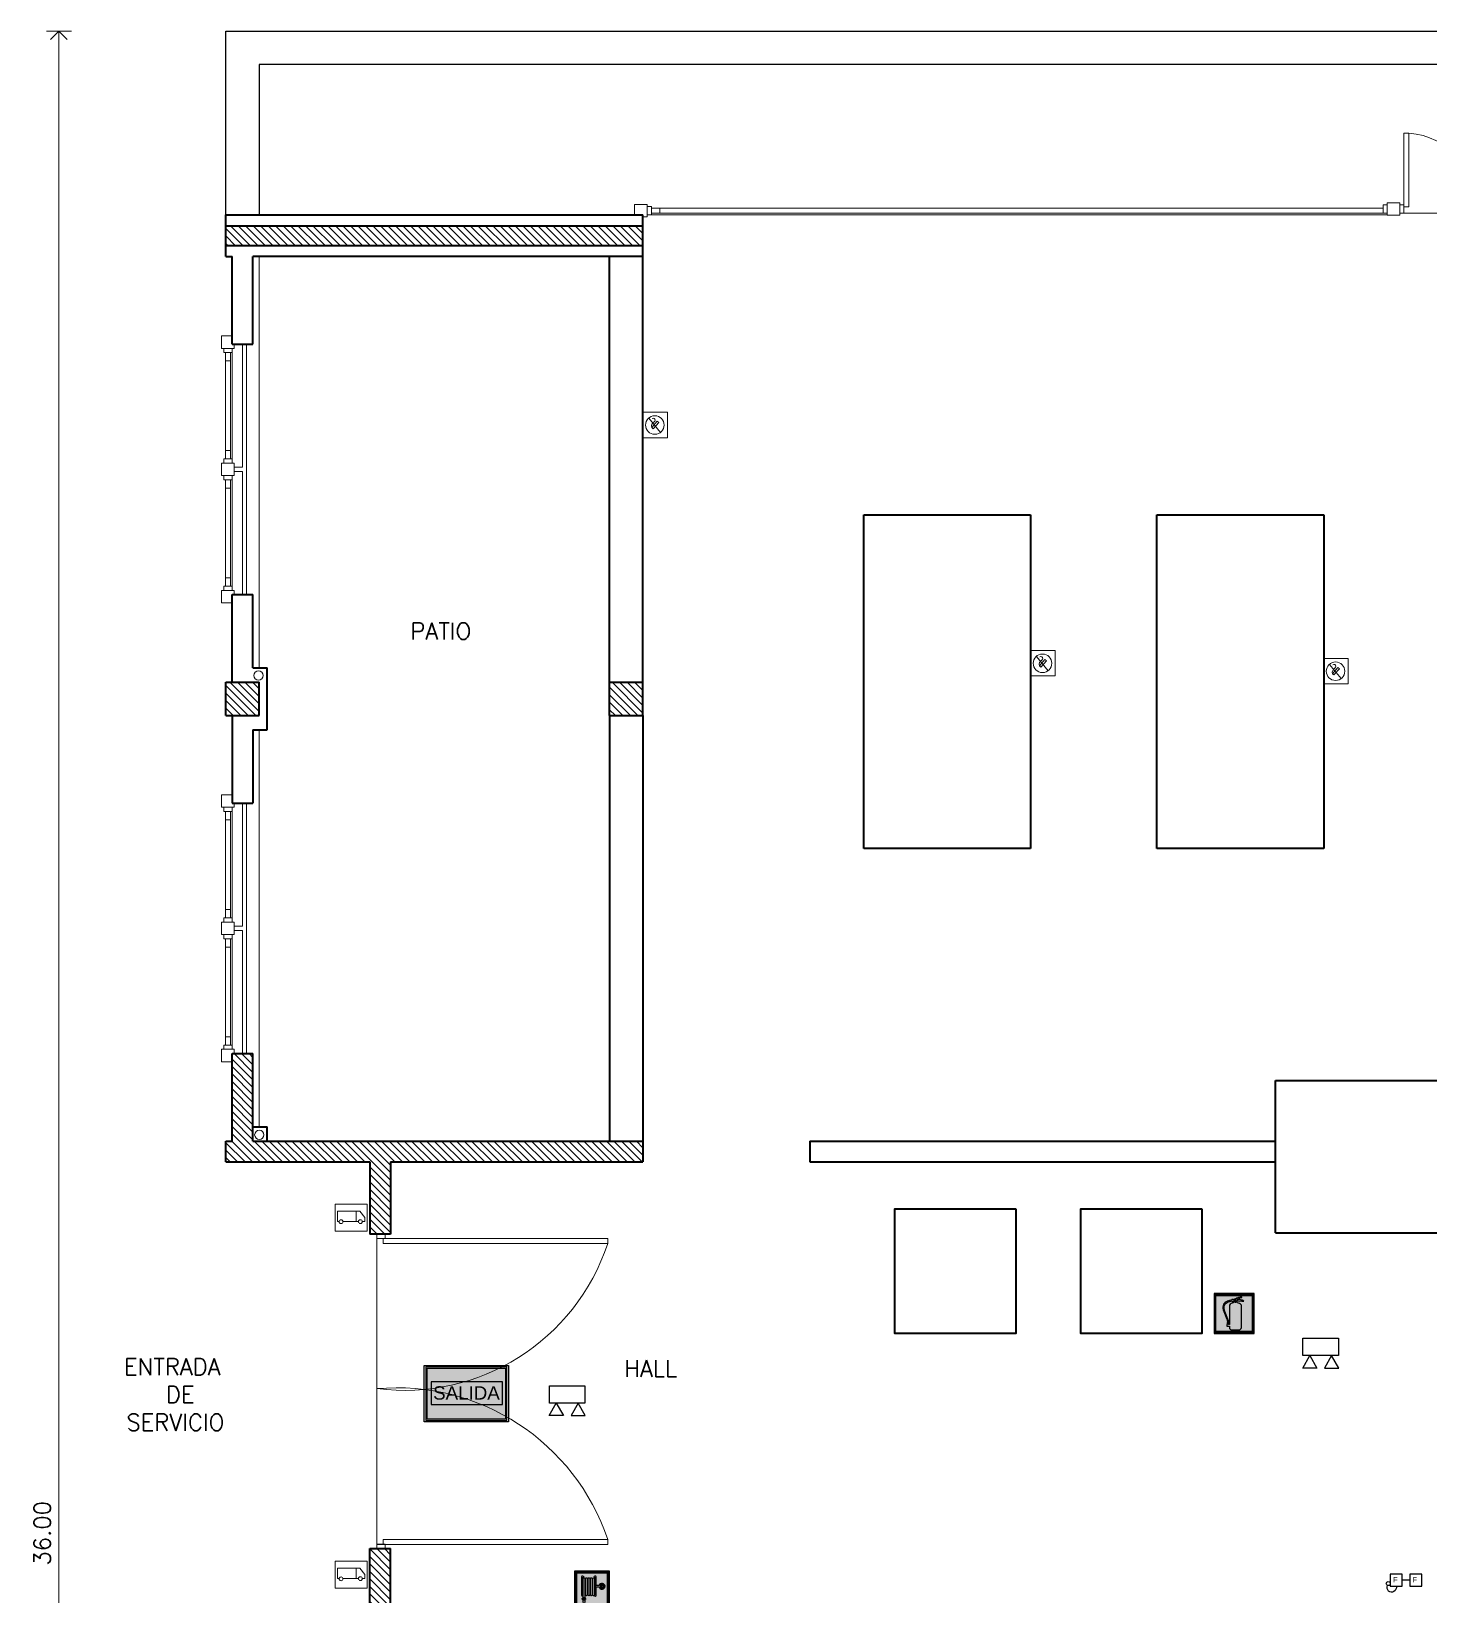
# Model space of a CAD drawing. Extents: x 1009 to 1343, y -172900 to 201.
# Drawn here: x 1088.37 to 1105.11, y 182.07 to 200.81 of the extents above; entities that cross this region are included whole.
import ezdxf

# ---------------------------------------------------------------- set-up
doc = ezdxf.new("R2010")
doc.units = 0
doc.header["$LTSCALE"] = 0.5
doc.layers.get('0').update_dxf_attribs({"linetype": 'CONTINUOUS'})
doc.layers.get('Defpoints').update_dxf_attribs({"linetype": 'CONTINUOUS'})
for name, color, linetype in [('1-ALARMA', 1, 'CONTINUOUS'), ('CIRCUITO DE SALIDA', 8, 'CONTINUOUS'), ('GCI-LUZ DE EMERG.LUZ ESTROBOSCOPICA', 12, 'CONTINUOUS'), ('MARCO_FONDO_NEGRO', 7, 'CONTINUOUS'), ('SEÑAL_FONDO_FIGURAS', 254, 'CONTINUOUS'), ('SEÑAL_FONDO_NEGRO', 7, 'CONTINUOUS'), ('SEÑAL_FONDO_ROJO', 242, 'CONTINUOUS'), ('SEÑAL_FONDO_VERDE', 86, 'CONTINUOUS')]:
    doc.layers.add(name, color=color, linetype=linetype)
for name, color, linetype, lineweight in [('Acotaciones', 9, 'CONTINUOUS', 9), ('Carpintería', 55, 'CONTINUOUS', 20), ('Detalles 01', 8, 'CONTINUOUS', 9), ('EQUIPO DE EMERGENCIA', 200, 'CONTINUOUS', 30), ('Muros corte', 7, 'CONTINUOUS', 40), ('Muros vista', 253, 'CONTINUOUS', 25), ('Punta 02', 11, 'CONTINUOUS', 20), ('Sist. contra incendio', 1, 'CONTINUOUS', 18), ('Tratamiento pisos', 251, 'CONTINUOUS', 9)]:
    doc.layers.add(name, color=color, linetype=linetype, lineweight=lineweight)
doc.styles.add('franklin gothic medium', font='framd.ttf')
doc.styles.add('ROMANS', font='arial.ttf', dxfattribs={"oblique": 1, "height": 0.075})
doc.styles.add('Texto 2 mm', font='simplex.shx', dxfattribs={"height": 0.2})
doc.dimstyles.new('Segunda línea', dxfattribs={"dimscale": 0, "dimtxt": 0.2, "dimasz": 0.2, "dimexe": 0.15, "dimexo": 0.5, "dimgap": 0.1, "dimtad": 1, "dimzin": 4, "dimdsep": 46, "dimtxsty": 'Texto 2 mm', "dimblk": 'OPEN90', "dimcen": 2.5, "dimclrd": 256, "dimclre": 256, "dimclrt": 256, "dimadec": 0, "dimazin": 0, "dimtfac": 1, "dimtmove": 2, "dimatfit": 3, "dimldrblk": 'OPEN90', "dimfxl": 1, "dimtolj": 1, "dimtzin": 0, "dimlwd": -1, "dimlwe": -1, "dimarcsym": 0})
pattern_1 = [(315, (978.49282, 1291.65153), (0.0449012806, 0.0449012806), [])]

# ---------------------------------------------------------------- blocks, each defined once
blk = doc.blocks.new('_Open90')
at = {"color": 0, "linetype": 'ByBlock', "lineweight": -2}
for p, q in [((0, 0), (-1, 0)), ((-0.5, 0.5), (0, 0)), ((0, 0), (-0.5, -0.5))]:
    blk.add_line(p, q, dxfattribs=at)
blk = doc.blocks.new('*D149')
at = {"layer": 'Acotaciones', "transparency": 16777216}
for p, q in [((1088.848, 200.806), (1088.548, 200.806)), ((1088.698, 200.606), (1088.698, 165.006)), ((1088.848, 164.806), (1088.548, 164.806))]:
    blk.add_line(p, q, dxfattribs=at)
at = {"layer": 'Defpoints', "color": 0, "transparency": 16777216}
for p in [(1089.348, 200.806), (1088.698, 164.806), (1089.348, 164.806)]:
    blk.add_point(p, dxfattribs=at)
at = {"layer": 'Acotaciones', "transparency": 16777216, "xscale": 0.2, "yscale": 0.2, "zscale": 0.2}
for p, rotation in [((1088.698, 200.806), 90), ((1088.698, 164.806), 270)]:
    blk.add_blockref('_Open90', p, dxfattribs=dict(at, rotation=rotation))
at = {"layer": 'Acotaciones', "transparency": 16777216, "insert": (1088.498, 182.806), "char_height": 0.2, "attachment_point": 5, "rotation": 90, "style": 'Texto 2 mm'}
blk.add_mtext('\\A1;36.00', dxfattribs=at)
blk = doc.blocks.new('SAL4')
at = {"layer": 'SEÑAL_FONDO_FIGURAS'}
h = blk.add_hatch(color=256, dxfattribs=at)
h.paths.add_polyline_path([(845.813, 731.021), (845.813, 731.497), (846.534, 731.497), (846.534, 731.021)])
h.paths.add_polyline_path([(846.521, 731.034), (846.521, 731.484), (845.826, 731.484), (845.826, 731.034)], flags=16)
h.paths.add_polyline_path([(846.4, 731.149), (845.903, 731.149), (845.903, 731.382), (846.4, 731.382)], flags=8)
blk.add_hatch(color=256, dxfattribs=at).paths.add_polyline_path([(846.495, 731.364), (845.862, 731.364), (845.862, 731.163), (846.495, 731.163)])
at = {"layer": 'SEÑAL_FONDO_VERDE'}
h = blk.add_hatch(color=256, dxfattribs=at)
h.paths.add_polyline_path([(846.521, 731.484), (845.826, 731.484), (845.826, 731.034), (846.521, 731.034)])
h.paths.add_polyline_path([(846.495, 731.364), (846.495, 731.163), (845.862, 731.163), (845.862, 731.364)], flags=16)
at = {"layer": 'MARCO_FONDO_NEGRO'}
blk.add_lwpolyline([(846.547, 731.008), (845.8, 731.008), (845.8, 731.51), (846.547, 731.51)], close=True, dxfattribs=at)
at = {"layer": 'SEÑAL_FONDO_FIGURAS'}
blk.add_lwpolyline([(846.534, 731.021), (846.534, 731.497), (845.813, 731.497), (845.813, 731.021)], close=True, dxfattribs=at)
at = {"layer": 'SEÑAL_FONDO_NEGRO'}
blk.add_lwpolyline([(846.521, 731.034), (845.826, 731.034), (845.826, 731.484), (846.521, 731.484)], close=True, dxfattribs=at)
at = {"layer": 'SEÑAL_FONDO_VERDE'}
blk.add_lwpolyline([(845.862, 731.163), (846.495, 731.163), (846.495, 731.364), (845.862, 731.364)], close=True, dxfattribs=at)
at = {"layer": 'SEÑAL_FONDO_VERDE', "style": 'franklin gothic medium', "width": 1.05}
blk.add_text('SALIDA', height=0.1185, dxfattribs=at).set_placement((845.879, 731.206))
blk = doc.blocks.new('A$C6C4A3897')
at = {"layer": 'SEÑAL_FONDO_FIGURAS'}
h = blk.add_hatch(color=256, dxfattribs=at)
h.paths.add_polyline_path([(2.147, -0.043), (0.043, -0.043), (0.043, -2.139), (2.147, -2.139)])
h.paths.add_polyline_path([(2.093, -2.085), (0.097, -2.085), (0.097, -0.097), (2.093, -0.097)], flags=16)
h.paths.add_polyline_path([(1.494, -1.856, -0.414214), (1.364, -1.986), (0.969, -1.986, -0.414214), (0.839, -1.856), (0.839, -1.789), (0.708, -1.789), (0.708, -1.699), (0.74, -1.699), (0.74, -1.664), (0.711, -1.664), (0.711, -1.576), (0.743, -1.576, 0.083884), (0.693, -1.404), (0.5, -0.898, -0.214308), (0.523, -0.578, -0.167733), (0.738, -0.417, -0.097156), (0.97, -0.351), (0.97, -0.321), (1.058, -0.321), (1.058, -0.351), (1.087, -0.351, -0.303754), (1.167, -0.298, -0.115313), (1.528, -0.185), (1.53, -0.211, 0.177163), (1.266, -0.329, -0.189272), (1.622, -0.41), (1.592, -0.419, 0.309273), (1.561, -0.409), (1.517, -0.422, 0.291679), (1.46, -0.396), (1.418, -0.408, 0.202341), (1.342, -0.393), (1.3, -0.404, 0.390383), (1.254, -0.384, -0.914616), (1.082, -0.399), (1.058, -0.399), (1.058, -0.429), (0.97, -0.429), (0.97, -0.404, 0.074097), (0.777, -0.461, 0.17086), (0.577, -0.631, 0.207162), (0.599, -0.983), (0.763, -1.4, -0.083589), (0.794, -1.576), (0.817, -1.576), (0.817, -1.664), (0.792, -1.664), (0.792, -1.699), (0.839, -1.699), (0.839, -0.631, -0.204768), (1.051, -0.505, 0.117351), (1.082, -0.431, 0.582578), (1.251, -0.433, 0.113638), (1.282, -0.505, -0.204768), (1.494, -0.631)], flags=0)
h.paths.add_polyline_path([(1.184, -0.438), (1.167, -0.358), (1.151, -0.438, -6.735071)], flags=0)
at = {"layer": 'SEÑAL_FONDO_ROJO'}
h = blk.add_hatch(color=256, dxfattribs=at)
h.paths.add_polyline_path([(2.093, -0.097), (0.097, -0.097), (0.097, -2.085), (2.093, -2.085)])
h.paths.add_polyline_path([(1.494, -1.856, -0.414214), (1.364, -1.986), (0.969, -1.986, -0.414214), (0.839, -1.856), (0.839, -1.789), (0.708, -1.789), (0.708, -1.699), (0.74, -1.699), (0.74, -1.664), (0.711, -1.664), (0.711, -1.576), (0.743, -1.576, 0.083884), (0.693, -1.404), (0.5, -0.898, -0.214308), (0.523, -0.578, -0.167733), (0.738, -0.417, -0.097156), (0.97, -0.351), (0.97, -0.321), (1.058, -0.321), (1.058, -0.351), (1.087, -0.351, -0.303754), (1.167, -0.298, -0.115313), (1.528, -0.185), (1.53, -0.211, 0.177163), (1.266, -0.329, -0.189272), (1.622, -0.41), (1.592, -0.419, 0.309273), (1.561, -0.409), (1.517, -0.422, 0.291679), (1.46, -0.396), (1.418, -0.408, 0.202341), (1.342, -0.393), (1.3, -0.404, 0.390383), (1.254, -0.384, -0.914616), (1.082, -0.399), (1.058, -0.399), (1.058, -0.429), (0.97, -0.429), (0.97, -0.404, 0.074097), (0.777, -0.461, 0.17086), (0.577, -0.631, 0.207162), (0.599, -0.983), (0.763, -1.4, -0.083589), (0.794, -1.576), (0.817, -1.576), (0.817, -1.664), (0.792, -1.664), (0.792, -1.699), (0.839, -1.699), (0.839, -0.631, -0.204768), (1.051, -0.505, 0.117351), (1.082, -0.431, 0.582578), (1.251, -0.433, 0.113638), (1.282, -0.505, -0.204768), (1.494, -0.631)], flags=16)
h.paths.add_polyline_path([(1.184, -0.438), (1.167, -0.358), (1.151, -0.438, -6.735071)], flags=0)
at = {"layer": 'MARCO_FONDO_NEGRO'}
for p, q in [((2.191, 0), (0, 0)), ((0, 0), (0, -2.182)), ((2.191, -2.182), (2.191, 0)), ((0, -2.182), (2.191, -2.182))]:
    blk.add_line(p, q, dxfattribs=at)
at = {"layer": 'SEÑAL_FONDO_FIGURAS'}
for points in [[(0.043, -2.139), (2.147, -2.139), (2.147, -0.043), (0.043, -0.043)], [(0.097, -2.085), (0.097, -0.097), (2.093, -0.097), (2.093, -2.085)]]:
    blk.add_lwpolyline(points, close=True, dxfattribs=at)
for points in [[(1.082, -0.431, -0.117351), (1.051, -0.505, 0.204768), (0.839, -0.631), (0.839, -1.699), (0.792, -1.699), (0.792, -1.664), (0.817, -1.664), (0.817, -1.576), (0.794, -1.576, 0.083589), (0.763, -1.4), (0.599, -0.983, -0.207162), (0.577, -0.631, -0.17086), (0.777, -0.461, -0.074097), (0.97, -0.404), (0.97, -0.429), (1.058, -0.429), (1.058, -0.399), (1.082, -0.399, 0.914616), (1.254, -0.384, -0.390383), (1.3, -0.404), (1.342, -0.393, -0.202341), (1.418, -0.408), (1.46, -0.396, -0.291679), (1.517, -0.422), (1.561, -0.409, -0.309273), (1.592, -0.419), (1.622, -0.41, 0.189272), (1.266, -0.329, -0.177163), (1.53, -0.211), (1.528, -0.185, 0.115313), (1.167, -0.298, 0.303754), (1.087, -0.351), (1.058, -0.351), (1.058, -0.321), (0.97, -0.321), (0.97, -0.351, 0.097156), (0.738, -0.417, 0.167733), (0.523, -0.578, 0.214308), (0.5, -0.898), (0.693, -1.404, -0.083884), (0.743, -1.576), (0.711, -1.576), (0.711, -1.664), (0.74, -1.664), (0.74, -1.699), (0.708, -1.699), (0.708, -1.789), (0.839, -1.789), (0.839, -1.856, 0.414214), (0.969, -1.986), (1.364, -1.986, 0.414214), (1.494, -1.856), (1.494, -0.631, 0.204768), (1.282, -0.505, -0.113638), (1.251, -0.433, -0.582578)], [(1.167, -0.358), (1.184, -0.438, 6.735071), (1.151, -0.438)]]:
    blk.add_lwpolyline(points, format="xyb", close=True, dxfattribs=at)
blk = doc.blocks.new('A$C04752EFD')
at = {"layer": 'GCI-LUZ DE EMERG.LUZ ESTROBOSCOPICA', "color": 1}
blk.add_lwpolyline([(-0.177, -0.173), (-0.177, 0), (0.177, 0), (0.177, -0.173)], close=True, dxfattribs=at)
at = {"layer": 'GCI-LUZ DE EMERG.LUZ ESTROBOSCOPICA'}
for points in [[(0.177, -0.173), (-0.177, -0.173), (-0.177, 0), (0.177, 0)], [(-0.109, -0.173), (-0.038, -0.297), (-0.18, -0.297)], [(0.109, -0.173), (0.038, -0.297), (0.18, -0.297)]]:
    blk.add_lwpolyline(points, close=True, dxfattribs=at)
blk = doc.blocks.new('manguera contra incendios')
at = {"layer": 'SEÑAL_FONDO_FIGURAS'}
h = blk.add_hatch(color=7, dxfattribs=at)
h.paths.add_polyline_path([(760.957, 450.268), (759.542, 450.268), (759.542, 448.171), (760.957, 448.171)])
h.paths.add_polyline_path([(760.914, 448.814), (759.586, 448.814), (759.586, 450.225), (760.914, 450.225)], flags=16)
h.paths.add_polyline_path([(760.914, 448.771), (760.914, 448.215), (759.586, 448.215), (759.586, 448.771)], flags=16)
h = blk.add_hatch(color=7, dxfattribs=at)
h.paths.add_polyline_path([(760.563, 449.671), (760.435, 449.671), (760.435, 450.044, 0.776631), (760.322, 450.035, -0.320208), (760.385, 449.986), (760.385, 449.267, -0.215578), (760.357, 449.219, 0.507053), (760.435, 449.252), (760.435, 449.614), (760.562, 449.614, 8.922745)])
h.paths.add_polyline_path([(760.597, 449.623), (760.675, 449.623), (760.675, 449.548, -0.322484)], flags=16)
h.paths.add_polyline_path([(760.597, 449.656, -0.322484), (760.675, 449.731), (760.675, 449.656)], flags=16)
h.paths.add_polyline_path([(760.702, 449.623), (760.779, 449.623, -0.322484), (760.702, 449.548)], flags=16)
h.paths.add_polyline_path([(760.702, 449.656), (760.702, 449.731, -0.322484), (760.779, 449.656)], flags=16)
h.paths.add_polyline_path([(760.36, 449.973, 0.414214), (760.326, 450.008), (760.319, 450.008, 0.414214), (760.284, 449.973), (760.284, 449.265, 0.414214), (760.319, 449.23), (760.326, 449.23, 0.414214), (760.36, 449.265)])
h.paths.add_polyline_path([(760.255, 449.973, 0.414214), (760.22, 450.008), (760.214, 450.008, 0.414214), (760.179, 449.973), (760.179, 449.265, 0.414214), (760.214, 449.23), (760.22, 449.23, 0.414214), (760.255, 449.265)])
h.paths.add_polyline_path([(760.152, 449.973, 0.414214), (760.117, 450.008), (760.111, 450.008, 0.414214), (760.076, 449.973), (760.076, 449.265, 0.414214), (760.111, 449.23), (760.117, 449.23, 0.414214), (760.152, 449.265)])
h.paths.add_polyline_path([(760.045, 449.973, 0.414214), (760.01, 450.008), (760.003, 450.008, 0.414214), (759.969, 449.973), (759.969, 449.265, 0.414214), (760.003, 449.23), (760.01, 449.23, 0.414214), (760.045, 449.265)])
h.paths.add_polyline_path([(759.938, 449.973, 0.414214), (759.903, 450.008), (759.896, 450.008, 0.414214), (759.862, 449.973), (759.862, 449.142), (759.938, 449.142)])
h.paths.add_polyline_path([(759.837, 449.986, -0.320208), (759.9, 450.035, 0.776631), (759.786, 450.044), (759.786, 449.252, 0.342223), (759.837, 449.212)])
h.paths.add_polyline_path([(759.975, 449.093), (759.975, 449.1, 0.414214), (759.94, 449.134), (759.857, 449.134, 0.414214), (759.822, 449.1), (759.822, 449.093, 0.414214), (759.857, 449.058), (759.94, 449.058, 0.414214)])
h.paths.add_polyline_path([(759.938, 449.052), (759.862, 449.052), (759.862, 448.962), (759.886, 448.844), (759.913, 448.844), (759.938, 448.962)])
at = {"layer": 'SEÑAL_FONDO_ROJO'}
h = blk.add_hatch(color=254, dxfattribs=at)
h.paths.add_polyline_path([(760.914, 450.225), (759.586, 450.225), (759.586, 448.814), (760.914, 448.814)])
h.paths.add_polyline_path([(760.435, 450.044), (760.435, 449.671), (760.563, 449.671, -8.922745), (760.562, 449.614), (760.435, 449.614), (760.435, 449.252, -0.507053), (760.357, 449.219, 0.215578), (760.385, 449.267), (760.385, 449.986, 0.320208), (760.322, 450.035, -0.776631)], flags=16)
h.paths.add_polyline_path([(760.36, 449.973), (760.36, 449.265, -0.414214), (760.326, 449.23), (760.319, 449.23, -0.414214), (760.284, 449.265), (760.284, 449.973, -0.414214), (760.319, 450.008), (760.326, 450.008, -0.414214)], flags=16)
h.paths.add_polyline_path([(760.675, 449.731), (760.675, 449.656), (760.597, 449.656, -0.322484)], flags=0)
h.paths.add_polyline_path([(760.702, 449.731, -0.322484), (760.779, 449.656), (760.702, 449.656)], flags=0)
h.paths.add_polyline_path([(760.255, 449.973), (760.255, 449.265, -0.414214), (760.22, 449.23), (760.214, 449.23, -0.414214), (760.179, 449.265), (760.179, 449.973, -0.414214), (760.214, 450.008), (760.22, 450.008, -0.414214)], flags=16)
h.paths.add_polyline_path([(760.675, 449.623), (760.675, 449.548, -0.322484), (760.597, 449.623)], flags=0)
h.paths.add_polyline_path([(760.702, 449.623), (760.779, 449.623, -0.322484), (760.702, 449.548)], flags=0)
h.paths.add_polyline_path([(760.152, 449.973), (760.152, 449.265, -0.414214), (760.117, 449.23), (760.111, 449.23, -0.414214), (760.076, 449.265), (760.076, 449.973, -0.414214), (760.111, 450.008), (760.117, 450.008, -0.414214)], flags=16)
h.paths.add_polyline_path([(760.045, 449.973), (760.045, 449.265, -0.414214), (760.01, 449.23), (760.003, 449.23, -0.414214), (759.969, 449.265), (759.969, 449.973, -0.414214), (760.003, 450.008), (760.01, 450.008, -0.414214)], flags=16)
h.paths.add_polyline_path([(759.938, 449.973), (759.938, 449.142), (759.862, 449.142), (759.862, 449.973, -0.414214), (759.896, 450.008), (759.903, 450.008, -0.414214)], flags=16)
h.paths.add_polyline_path([(759.9, 450.035, 0.320208), (759.837, 449.986), (759.837, 449.212, -0.342223), (759.786, 449.252), (759.786, 450.044, -0.776631)], flags=16)
h.paths.add_polyline_path([(759.975, 449.1), (759.975, 449.093, -0.414214), (759.94, 449.058), (759.857, 449.058, -0.414214), (759.822, 449.093), (759.822, 449.1, -0.414214), (759.857, 449.134), (759.94, 449.134, -0.414214)], flags=16)
h.paths.add_polyline_path([(759.938, 449.052), (759.938, 448.962), (759.913, 448.844), (759.886, 448.844), (759.862, 448.962), (759.862, 449.052)], flags=16)
blk.add_hatch(color=254, dxfattribs=at).paths.add_polyline_path([(760.914, 448.771), (759.586, 448.771), (759.586, 448.215), (760.914, 448.215)])
at = {"layer": 'MARCO_FONDO_NEGRO', "color": 7}
blk.add_lwpolyline([(759.499, 448.128), (759.499, 450.312), (761.001, 450.312), (761.001, 448.128)], close=True, dxfattribs=at)
at = {"layer": 'SEÑAL_FONDO_FIGURAS', "color": 7}
blk.add_line((759.896, 450.008), (759.903, 450.008), dxfattribs=at)
for points in [[(759.542, 448.171), (760.957, 448.171), (760.957, 450.268), (759.542, 450.268)], [(759.586, 448.814), (759.586, 450.225), (760.914, 450.225), (760.914, 448.814)], [(759.586, 448.814), (759.586, 450.225), (760.914, 450.225), (760.914, 448.814)], [(759.586, 448.771), (760.914, 448.771), (760.914, 448.215), (759.586, 448.215)], [(759.586, 448.771), (760.914, 448.771), (760.914, 448.215), (759.586, 448.215)], [(759.938, 449.052), (759.938, 448.962), (759.913, 448.844), (759.886, 448.844), (759.862, 448.962), (759.862, 449.052)]]:
    blk.add_lwpolyline(points, close=True, dxfattribs=at)
for points in [[(759.837, 449.986, -0.320208), (759.9, 450.035, 0.776631), (759.786, 450.044), (759.786, 449.252, 0.342223), (759.837, 449.212)], [(760.003, 450.008), (760.01, 450.008, -0.414214), (760.045, 449.973), (760.045, 449.265, -0.414214), (760.01, 449.23), (760.003, 449.23, -0.414214), (759.969, 449.265), (759.969, 449.973, -0.414214)], [(760.111, 450.008), (760.117, 450.008, -0.414214), (760.152, 449.973), (760.152, 449.265, -0.414214), (760.117, 449.23), (760.111, 449.23, -0.414214), (760.076, 449.265), (760.076, 449.973, -0.414214)], [(760.214, 450.008), (760.22, 450.008, -0.414214), (760.255, 449.973), (760.255, 449.265, -0.414214), (760.22, 449.23), (760.214, 449.23, -0.414214), (760.179, 449.265), (760.179, 449.973, -0.414214)], [(760.319, 450.008), (760.326, 450.008, -0.414214), (760.36, 449.973), (760.36, 449.265, -0.414214), (760.326, 449.23), (760.319, 449.23, -0.414214), (760.284, 449.265), (760.284, 449.973, -0.414214)], [(760.675, 449.731, 0.322484), (760.597, 449.656), (760.675, 449.656)], [(760.597, 449.623), (760.675, 449.623), (760.675, 449.548, -0.322484)], [(760.702, 449.656), (760.779, 449.656, 0.322484), (760.702, 449.731)], [(760.702, 449.623), (760.779, 449.623, -0.322484), (760.702, 449.548)], [(759.975, 449.1), (759.975, 449.093, -0.414214), (759.94, 449.058), (759.857, 449.058, -0.414214), (759.822, 449.093), (759.822, 449.1, -0.414214), (759.857, 449.134), (759.94, 449.134, -0.414214)]]:
    blk.add_lwpolyline(points, format="xyb", close=True, dxfattribs=at)
for points in [[(759.903, 450.008, -0.414214), (759.938, 449.973), (759.938, 449.142), (759.862, 449.142), (759.862, 449.973)], [(760.562, 449.614, 8.922745), (760.563, 449.671), (760.435, 449.671), (760.435, 450.044, 0.776631), (760.322, 450.035, -0.320208), (760.385, 449.986), (760.385, 449.267, -0.215578), (760.357, 449.219, 0.507053), (760.435, 449.252), (760.435, 449.614), (760.563, 449.614)]]:
    blk.add_lwpolyline(points, format="xyb", dxfattribs=at)
blk.add_arc((759.896, 449.973), 0.0346, 90, 180, dxfattribs=at)
at = {"layer": 'SEÑAL_FONDO_FIGURAS', "color": 7, "style": 'franklin gothic medium'}
for s, height, p in [('MANGUERA', 0.1501, (759.673, 448.582)), ('CONTRA', 0.1258, (759.918, 448.417)), ('INCENDIOS', 0.1258, (759.819, 448.258))]:
    blk.add_text(s, height=height, dxfattribs=at).set_placement(p)

msp = doc.modelspace()

# ---------------------------------------------------------------- hatches: boundary and pattern name
at = {"layer": 'Detalles 01'}
h = msp.add_hatch(dxfattribs=at)
h.set_pattern_fill('ANSI31', color=256, scale=0.02, angle=-90, style=0)
h.set_pattern_definition(pattern_1)
h.paths.add_polyline_path([(1095.698, 198.236), (1095.698, 198.476), (1090.698, 198.476), (1090.698, 198.236)])
h = msp.add_hatch(dxfattribs=at)
h.set_pattern_fill('ANSI31', color=256, scale=0.02, angle=-90, style=0)
h.set_pattern_definition(pattern_1)
h.paths.add_polyline_path([(1091.098, 192.606), (1091.098, 193.006), (1090.698, 193.006), (1090.698, 192.606)])
h = msp.add_hatch(dxfattribs=at)
h.set_pattern_fill('ANSI31', color=256, scale=0.02, angle=-90, style=0)
h.set_pattern_definition(pattern_1)
h.paths.add_polyline_path([(1095.298, 192.606), (1095.698, 192.606), (1095.698, 193.006), (1095.298, 193.006)])
h = msp.add_hatch(dxfattribs=at)
h.set_pattern_fill('ANSI31,_O', color=256, scale=0.02, angle=-90)
h.set_pattern_definition(pattern_1)
h.paths.add_polyline_path([(1092.423, 186.39), (1092.673, 186.39), (1092.673, 187.256), (1095.698, 187.256), (1095.698, 187.506), (1091.023, 187.506), (1091.023, 188.556), (1090.773, 188.556), (1090.773, 187.506), (1090.698, 187.506), (1090.698, 187.256), (1092.423, 187.256)])
h = msp.add_hatch(dxfattribs=at)
h.set_pattern_fill('ANSI31,_O', color=256, scale=0.02, angle=-90)
h.set_pattern_definition(pattern_1)
h.paths.add_polyline_path([(1092.673, 182.623), (1092.423, 182.623), (1092.423, 181.756), (1090.698, 181.756), (1090.698, 181.506), (1090.773, 181.506), (1090.773, 180.456), (1091.023, 180.456), (1091.023, 181.506), (1095.698, 181.506), (1095.698, 181.756), (1092.673, 181.756)])

# ---------------------------------------------------------------- linework, layer by layer
at = {"layer": '1-ALARMA', "ltscale": 0.2, "flags": 128}
for points in [[(1104.798, 182.173), (1104.798, 182.317), (1104.654, 182.317), (1104.654, 182.173)], [(1105.032, 182.173), (1105.032, 182.317), (1104.888, 182.317), (1104.888, 182.173)]]:
    msp.add_lwpolyline(points, close=True, dxfattribs=at)
at = {"layer": '1-ALARMA', "ltscale": 0.2}
msp.add_lwpolyline([(1104.888, 182.245), (1104.798, 182.245)], dxfattribs=at)
msp.add_circle((1104.63, 182.204), 0.024, dxfattribs=at)
at = {"layer": '1-ALARMA', "ltscale": 0.2, "extrusion": (0, 0, -1)}
msp.add_ellipse((1104.673, 182.164), major_axis=(-0.0187, -0.0615), ratio=0.874536, start_param=4.328992, end_param=7.889592, dxfattribs=at)
at = {"layer": 'Carpintería'}
for p, q in [((1104.818, 199.584), (1104.818, 198.701)), ((1104.818, 199.584), (1104.878, 199.584)), ((1104.878, 199.584), (1104.878, 198.701)), ((1095.748, 198.731), (1095.598, 198.731)), ((1095.598, 198.731), (1095.598, 198.606)), ((1095.748, 198.581), (1095.748, 198.731)), ((1095.748, 198.706), (1095.798, 198.706)), ((1095.798, 198.606), (1095.748, 198.606)), ((1095.798, 198.706), (1095.798, 198.606)), ((1097.565, 198.686), (1095.798, 198.686)), ((1097.565, 198.626), (1095.798, 198.626)), ((1104.568, 198.686), (1095.898, 198.686)), ((1095.898, 198.686), (1095.898, 198.626)), ((1104.618, 198.626), (1095.898, 198.626)), ((1104.618, 198.726), (1104.568, 198.726)), ((1104.568, 198.626), (1104.568, 198.726)), ((1104.568, 198.626), (1104.618, 198.626)), ((1104.768, 198.751), (1104.618, 198.751)), ((1104.618, 198.751), (1104.618, 198.601)), ((1104.768, 198.601), (1104.618, 198.601)), ((1104.768, 198.751), (1104.768, 198.601)), ((1104.768, 198.726), (1104.818, 198.726)), ((1104.818, 198.626), (1104.768, 198.626)), ((1104.818, 198.726), (1104.818, 198.626)), ((1104.818, 198.701), (1104.878, 198.701)), ((1095.748, 198.581), (1095.698, 198.581)), ((1090.648, 197.006), (1090.648, 197.156)), ((1090.648, 197.156), (1090.773, 197.156)), ((1090.648, 197.006), (1090.798, 197.006)), ((1090.673, 197.006), (1090.673, 196.956)), ((1090.673, 196.956), (1090.773, 196.956)), ((1090.693, 196.956), (1090.693, 195.681)), ((1090.753, 196.956), (1090.753, 195.681)), ((1090.773, 196.956), (1090.773, 197.006)), ((1090.798, 197.006), (1090.798, 197.056)), ((1090.693, 196.856), (1090.753, 196.856)), ((1090.648, 195.481), (1090.648, 195.631)), ((1090.648, 195.631), (1090.798, 195.631)), ((1090.673, 195.631), (1090.673, 195.681)), ((1090.773, 195.681), (1090.673, 195.681)), ((1090.693, 195.781), (1090.753, 195.781)), ((1090.773, 195.681), (1090.773, 195.631)), ((1090.798, 195.481), (1090.798, 195.631)), ((1090.648, 195.481), (1090.798, 195.481)), ((1090.673, 195.481), (1090.673, 195.431)), ((1090.673, 195.431), (1090.773, 195.431)), ((1090.693, 195.431), (1090.693, 194.156)), ((1090.753, 195.431), (1090.753, 194.156)), ((1090.773, 195.431), (1090.773, 195.481)), ((1090.693, 195.331), (1090.753, 195.331)), ((1090.648, 194.106), (1090.798, 194.106)), ((1090.648, 194.106), (1090.648, 193.956)), ((1090.673, 194.156), (1090.773, 194.156)), ((1090.673, 194.106), (1090.673, 194.156)), ((1090.693, 194.256), (1090.753, 194.256)), ((1090.773, 194.156), (1090.773, 194.106)), ((1090.798, 194.106), (1090.798, 194.056)), ((1090.648, 193.956), (1090.773, 193.956)), ((1090.648, 191.506), (1090.648, 191.656)), ((1090.648, 191.656), (1090.773, 191.656)), ((1090.648, 191.506), (1090.798, 191.506)), ((1090.673, 191.506), (1090.673, 191.456)), ((1090.773, 191.456), (1090.773, 191.506)), ((1090.798, 191.506), (1090.798, 191.556)), ((1090.673, 191.456), (1090.773, 191.456)), ((1090.693, 191.456), (1090.693, 190.181)), ((1090.693, 191.356), (1090.753, 191.356)), ((1090.753, 191.456), (1090.753, 190.181)), ((1090.673, 190.131), (1090.673, 190.181)), ((1090.773, 190.181), (1090.673, 190.181)), ((1090.693, 190.281), (1090.753, 190.281)), ((1090.773, 190.181), (1090.773, 190.131)), ((1090.648, 189.981), (1090.648, 190.131)), ((1090.648, 190.131), (1090.798, 190.131)), ((1090.798, 189.981), (1090.798, 190.131)), ((1090.648, 189.981), (1090.798, 189.981)), ((1090.673, 189.981), (1090.673, 189.931)), ((1090.673, 189.931), (1090.773, 189.931)), ((1090.693, 189.931), (1090.693, 188.656)), ((1090.693, 189.831), (1090.753, 189.831)), ((1090.753, 189.931), (1090.753, 188.656)), ((1090.773, 189.931), (1090.773, 189.981)), ((1090.693, 188.756), (1090.753, 188.756)), ((1090.648, 188.606), (1090.798, 188.606)), ((1090.648, 188.606), (1090.648, 188.456)), ((1090.673, 188.656), (1090.773, 188.656)), ((1090.673, 188.606), (1090.673, 188.656)), ((1090.773, 188.656), (1090.773, 188.606)), ((1090.798, 188.606), (1090.798, 188.556)), ((1090.648, 188.456), (1090.773, 188.456)), ((1092.635, 186.39), (1092.485, 186.39)), ((1092.485, 186.39), (1092.61, 186.39)), ((1092.635, 186.39), (1092.485, 186.39)), ((1092.51, 186.34), (1092.51, 186.39)), ((1092.51, 186.34), (1092.51, 186.39)), ((1092.51, 186.34), (1092.61, 186.34)), ((1092.61, 186.34), (1092.51, 186.34)), ((1095.275, 186.34), (1092.585, 186.34)), ((1092.585, 186.34), (1092.585, 186.28)), ((1095.275, 186.28), (1092.585, 186.28)), ((1092.61, 186.39), (1092.61, 186.34)), ((1092.61, 186.39), (1092.61, 186.34)), ((1095.275, 186.34), (1095.275, 186.28)), ((1092.585, 182.673), (1092.585, 182.733)), ((1095.275, 182.733), (1092.585, 182.733)), ((1095.275, 182.733), (1095.275, 182.673)), ((1092.635, 182.623), (1092.485, 182.623)), ((1092.485, 182.623), (1092.635, 182.623)), ((1092.635, 182.623), (1092.485, 182.623)), ((1092.61, 182.674), (1092.51, 182.674)), ((1092.51, 182.623), (1092.51, 182.673)), ((1092.51, 182.623), (1092.51, 182.673)), ((1092.51, 182.673), (1092.61, 182.673)), ((1092.51, 182.623), (1092.61, 182.623)), ((1095.275, 182.673), (1092.585, 182.673)), ((1092.61, 182.673), (1092.61, 182.623)), ((1092.61, 182.623), (1092.61, 182.673))]:
    msp.add_line(p, q, dxfattribs=at)
at = {"layer": 'Detalles 01'}
for p, q in [((1104.618, 198.606), (1095.798, 198.606)), ((1097.565, 198.606), (1095.798, 198.606)), ((1090.773, 195.681), (1090.773, 196.956)), ((1090.898, 195.581), (1090.898, 197.056)), ((1090.948, 194.056), (1090.948, 197.056)), ((1090.773, 194.156), (1090.773, 195.431)), ((1090.798, 195.581), (1090.898, 195.581)), ((1090.798, 195.531), (1090.898, 195.531)), ((1090.898, 194.056), (1090.898, 195.531)), ((1090.898, 190.081), (1090.898, 191.556)), ((1090.948, 188.556), (1090.948, 191.556)), ((1090.773, 190.181), (1090.773, 191.456)), ((1090.798, 190.081), (1090.898, 190.081)), ((1090.798, 190.031), (1090.898, 190.031)), ((1090.898, 188.556), (1090.898, 190.031)), ((1090.773, 188.656), (1090.773, 189.931))]:
    msp.add_line(p, q, dxfattribs=at)
for centre in [(1091.09, 193.086), (1091.099, 187.581)]:
    msp.add_circle(centre, 0.055, dxfattribs=at)
for centre, radius, start, end in [((1104.814, 198.699), 0.887, 0.1029, 85.8701), ((1092.838, 187.087), 2.568, 262.6821, 341.6843), ((1092.747, 181.883), 2.667, 18.5879, 95.0881)]:
    msp.add_arc(centre, radius, start, end, dxfattribs=at)
at = {"layer": 'Muros corte'}
for p, q in [((1090.698, 198.106), (1090.698, 198.606)), ((1090.698, 198.606), (1095.698, 198.606)), ((1095.698, 198.106), (1095.698, 198.606)), ((1090.698, 198.476), (1095.698, 198.476)), ((1095.698, 198.236), (1090.698, 198.236)), ((1090.698, 198.106), (1090.773, 198.106)), ((1090.773, 197.056), (1090.773, 198.106)), ((1095.698, 198.106), (1091.023, 198.106)), ((1091.023, 197.056), (1091.023, 198.106)), ((1095.298, 193.006), (1095.298, 198.106)), ((1095.698, 193.006), (1095.698, 198.106)), ((1090.773, 197.056), (1091.023, 197.056)), ((1098.344, 191.012), (1098.344, 195.012)), ((1098.344, 195.012), (1100.344, 195.012)), ((1100.344, 195.012), (1100.344, 191.012)), ((1101.856, 191.012), (1101.856, 195.012)), ((1101.856, 195.012), (1103.856, 195.012)), ((1103.856, 195.012), (1103.856, 191.012)), ((1090.773, 193.006), (1090.773, 194.056)), ((1090.773, 194.056), (1091.023, 194.056)), ((1091.023, 193.176), (1091.023, 194.056)), ((1091.023, 193.176), (1091.193, 193.176)), ((1091.193, 192.436), (1091.193, 193.176)), ((1090.698, 192.606), (1090.698, 193.006)), ((1090.698, 193.006), (1091.098, 193.006)), ((1091.098, 192.606), (1091.098, 193.006)), ((1095.298, 192.606), (1095.298, 193.006)), ((1095.298, 193.006), (1095.698, 193.006)), ((1095.698, 192.606), (1095.698, 193.006)), ((1090.698, 192.606), (1091.098, 192.606)), ((1090.773, 192.606), (1090.773, 191.556)), ((1095.298, 192.606), (1095.698, 192.606)), ((1095.298, 192.606), (1095.298, 187.506)), ((1095.698, 192.606), (1095.698, 187.506)), ((1091.023, 192.436), (1091.023, 191.556)), ((1091.023, 192.436), (1091.193, 192.436)), ((1090.773, 191.556), (1091.023, 191.556)), ((1100.344, 191.012), (1098.344, 191.012)), ((1103.856, 191.012), (1101.856, 191.012)), ((1090.773, 187.506), (1090.773, 188.556)), ((1090.773, 188.556), (1091.023, 188.556)), ((1091.023, 187.506), (1091.023, 188.556)), ((1103.279, 188.232), (1108.577, 188.232)), ((1103.279, 186.406), (1103.279, 188.232)), ((1091.023, 187.676), (1091.193, 187.676)), ((1091.193, 187.506), (1091.193, 187.676)), ((1090.698, 187.256), (1090.698, 187.506)), ((1090.698, 187.506), (1090.773, 187.506)), ((1091.023, 187.506), (1095.698, 187.506)), ((1095.698, 187.506), (1095.698, 187.256)), ((1097.698, 187.506), (1097.698, 187.256)), ((1097.698, 187.506), (1103.279, 187.506)), ((1090.698, 187.256), (1092.423, 187.256)), ((1092.423, 187.256), (1092.423, 186.39)), ((1092.673, 187.256), (1092.673, 186.39)), ((1092.673, 187.256), (1095.698, 187.256)), ((1097.698, 187.256), (1103.279, 187.256)), ((1092.673, 186.39), (1092.423, 186.39)), ((1103.279, 186.406), (1108.577, 186.406)), ((1092.423, 182.623), (1092.673, 182.623)), ((1092.423, 181.756), (1092.423, 182.623)), ((1092.673, 181.756), (1092.673, 182.623))]:
    msp.add_line(p, q, dxfattribs=at)
for points in [[(1100.168, 186.696), (1100.168, 185.201), (1098.718, 185.201), (1098.718, 186.696)], [(1102.394, 186.696), (1102.394, 185.201), (1100.944, 185.201), (1100.944, 186.696)]]:
    msp.add_lwpolyline(points, close=True, dxfattribs=at)
at = {"layer": 'Muros vista'}
for p, q in [((1090.698, 200.806), (1121.173, 200.806)), ((1090.698, 198.606), (1090.698, 200.806)), ((1116.173, 200.406), (1091.098, 200.406)), ((1091.098, 200.406), (1091.098, 198.606))]:
    msp.add_line(p, q, dxfattribs=at)
at = {"layer": 'Sist. contra incendio'}
for p, q in [((1095.768, 196.168), (1095.906, 195.998)), ((1100.414, 193.313), (1100.552, 193.143)), ((1103.926, 193.218), (1104.064, 193.048))]:
    msp.add_line(p, q, dxfattribs=at)
at = {"layer": 'Sist. contra incendio', "color": 2}
for p, q in [((1092.259, 186.665), (1092.305, 186.665)), ((1092.305, 186.665), (1092.366, 186.59)), ((1092.056, 186.541), (1092.038, 186.541)), ((1092.259, 186.541), (1092.101, 186.541)), ((1092.289, 186.541), (1092.259, 186.541)), ((1092.366, 186.543), (1092.334, 186.543)), ((1092.366, 186.59), (1092.366, 186.543)), ((1092.259, 182.387), (1092.305, 182.387)), ((1092.305, 182.387), (1092.366, 182.311)), ((1092.366, 182.311), (1092.366, 182.264)), ((1092.056, 182.263), (1092.038, 182.263)), ((1092.259, 182.263), (1092.101, 182.263)), ((1092.289, 182.263), (1092.259, 182.263)), ((1092.366, 182.264), (1092.334, 182.264))]:
    msp.add_line(p, q, dxfattribs=at)
at = {"layer": 'Sist. contra incendio', "color": 0}
for points in [[(1095.698, 196.24), (1095.991, 196.24), (1095.991, 195.935), (1095.698, 195.935)], [(1095.819, 196.042), (1095.802, 196.057), (1095.868, 196.132), (1095.886, 196.117)], [(1100.344, 193.385), (1100.638, 193.385), (1100.638, 193.08), (1100.344, 193.08)], [(1100.466, 193.187), (1100.449, 193.202), (1100.515, 193.277), (1100.532, 193.262)], [(1103.856, 193.29), (1104.15, 193.29), (1104.15, 192.985), (1103.856, 192.985)], [(1103.977, 193.092), (1103.96, 193.107), (1104.027, 193.182), (1104.044, 193.167)]]:
    msp.add_lwpolyline(points, close=True, dxfattribs=at)
at = {"layer": 'Sist. contra incendio', "color": 2}
for points in [[(1092.01, 186.426), (1092.392, 186.426), (1092.392, 186.752), (1092.01, 186.752)], [(1092.01, 182.147), (1092.392, 182.147), (1092.392, 182.473), (1092.01, 182.473)]]:
    msp.add_lwpolyline(points, close=True, dxfattribs=at)
for points in [[(1092.038, 186.541), (1092.038, 186.665), (1092.259, 186.665), (1092.259, 186.541)], [(1092.038, 182.263), (1092.038, 182.387), (1092.259, 182.387), (1092.259, 182.263)]]:
    msp.add_lwpolyline(points, dxfattribs=at)
at = {"layer": 'Sist. contra incendio'}
for centre in [(1095.84, 196.087), (1100.486, 193.232), (1103.998, 193.137)]:
    msp.add_circle(centre, 0.111, dxfattribs=at)
at = {"layer": 'Sist. contra incendio', "color": 2}
for centre in [(1092.079, 186.54), (1092.311, 186.541), (1092.079, 182.261), (1092.311, 182.263)]:
    msp.add_circle(centre, 0.0225, dxfattribs=at)
at = {"layer": 'Sist. contra incendio', "color": 0}
for centre, radius, start, end in [((1095.82, 196.145), 0.0234, 303.3783, 123.3783), ((1095.86, 196.072), 0.0596, 117.3995, 194.4218), ((1100.506, 193.217), 0.0596, 117.3995, 194.4218), ((1100.466, 193.29), 0.0234, 303.3783, 123.3783), ((1104.018, 193.122), 0.0596, 117.3995, 194.4218), ((1103.978, 193.195), 0.0234, 303.3783, 123.3783)]:
    msp.add_arc(centre, radius, start, end, dxfattribs=at)
at = {"layer": 'Tratamiento pisos'}
for p, q in [((1106.584, 198.626), (1104.818, 198.626)), ((1091.098, 193.176), (1091.098, 198.106)), ((1091.098, 192.436), (1091.098, 187.676)), ((1092.51, 182.673), (1092.51, 186.34))]:
    msp.add_line(p, q, dxfattribs=at)

# ---------------------------------------------------------------- block references
at = {"ltscale": 0.25, "xscale": 0.2188867180677789, "yscale": 0.2188867180677789, "zscale": 0.2188867180677789}
msp.add_blockref('A$C6C4A3897', (1102.542, 185.679), dxfattribs=at)
at = {"layer": 'CIRCUITO DE SALIDA', "color": 90}
for name, p, xscale, yscale, zscale in [('SAL4', (-48.754, -802.72), 1.350000000000023, 1.350000000000023, 1.350000000000023), ('manguera contra incendios', (886.133, 58.588), 0.2748493756432708, 0.2748493756432708, 0.2748493756432708)]:
    msp.add_blockref(name, p, dxfattribs=dict(at, xscale=xscale, yscale=yscale, zscale=zscale))
at = {"layer": 'EQUIPO DE EMERGENCIA', "xscale": 1.200000000000045, "yscale": 1.200000000000045, "zscale": 1.200000000000045}
for p in [(1103.82, 185.143), (1094.79, 184.573)]:
    msp.add_blockref('A$C04752EFD', p, dxfattribs=at)

# ---------------------------------------------------------------- texts
at = {"layer": '1-ALARMA', "ltscale": 0.2, "style": 'ROMANS'}
for p in [(1104.687, 182.218), (1104.921, 182.218)]:
    msp.add_text('F', height=0.064, dxfattribs=at).set_placement(p)
at = {"layer": 'Punta 02', "char_height": 0.2, "attachment_point": 7, "style": 'Texto 2 mm'}
for s, insert, width in [('PATIO', (1092.911, 193.518), 1.29857), ('\\pi0.15338;ENTRADA     \\P\\pi0.65338;DE \\P\\pi0.18195;SERVICIO', (1089.326, 184.036), 1.63057), ('HALL', (1095.473, 184.68), 1.63057)]:
    msp.add_mtext(s, dxfattribs=dict(at, insert=insert, width=width))

# ---------------------------------------------------------------- dimensions: what is measured, and where the dimension line sits
at = {"layer": 'Acotaciones'}
dim = msp.add_linear_dim(base=(1088.698, 164.806), p1=(1089.348, 200.806), p2=(1089.348, 164.806), angle=270, dimstyle='Segunda línea', override={"dimscale": 1}, dxfattribs=at)
dim.commit()
dim.dimension.update_dxf_attribs({"geometry": '*D149', "text_midpoint": (1088.498, 182.806)})

doc.saveas('drawing.dxf')
